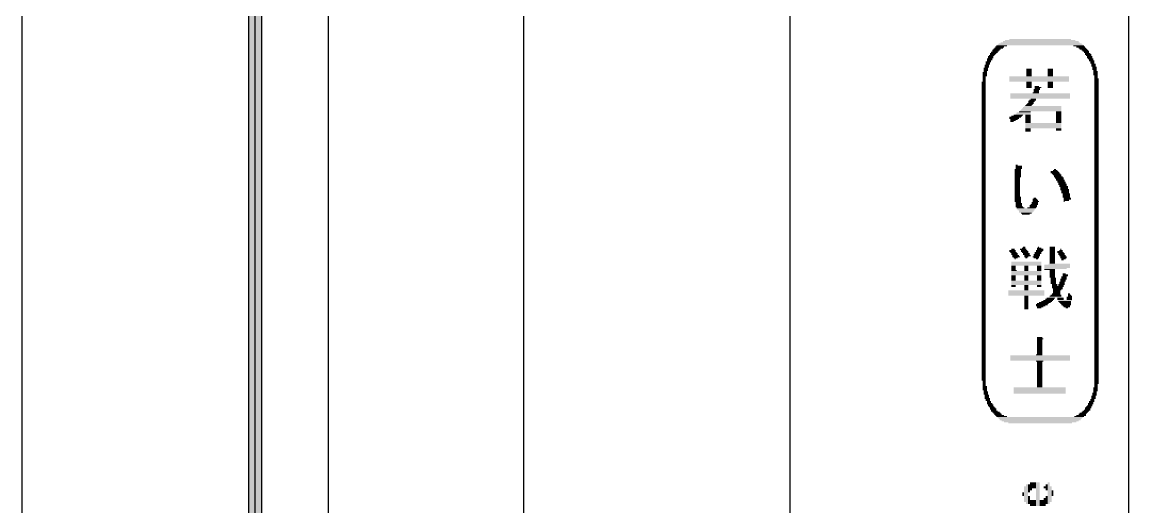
# Model space of a CAD drawing. Extents: x -6.7 to 54.6, y 0 to 76.8.
# Drawn here: x -6.66 to 25, y 18.38 to 32.25 of the extents above; entities that cross this region are included whole.
import ezdxf

# ---------------------------------------------------------------- set-up
doc = ezdxf.new("R2010")
doc.units = 0
doc.layers.add('20', color=30, linetype='CONTINUOUS')
doc.layers.add('21', color=253, linetype='CONTINUOUS')

# ---------------------------------------------------------------- blocks, each defined once
blk = doc.blocks.new('RECT')
blk.add_solid([(-0.5, -0.5), (0.5, -0.5), (-0.5, 0.5), (0.5, 0.5)])

msp = doc.modelspace()

# ---------------------------------------------------------------- linework, layer by layer
at = {"layer": '20'}
for p, q in [((0, 53), (0, 0)), ((25, 0), (25, 53))]:
    msp.add_line(p, q, dxfattribs=at)
at = {"layer": '21'}
for p, q in [((0.197, 0.211), (0.197, 52.789)), ((2.102, 5.3545), (2.102, 47.6455)), ((7.69, 5.3545), (7.69, 47.6455)), ((15.31, 5.3545), (15.31, 47.582)), ((-0.184, 46.947), (-0.184, 6.053)), ((-6.661, 7.069), (-6.661, 45.931))]:
    msp.add_line(p, q, dxfattribs=at)

# ---------------------------------------------------------------- block references
at = {"layer": '21', "rotation": 90}
for p, xscale, yscale in [((0.0065, 26.5), 52.578, 0.381), ((22.0883, 18.7405), 0.5588, 0.0559), ((22.1442, 18.9081), 0.2235, 0.0559), ((22.2001, 18.964), 0.2235, 0.0559), ((22.256, 18.9919), 0.1676, 0.0559), ((22.3118, 18.9919), 0.1676, 0.0559), ((22.3677, 18.7405), 0.6706, 0.0559), ((22.4236, 18.7405), 0.6706, 0.0559), ((22.6471, 18.9361), 0.1676, 0.0559), ((22.703, 18.7684), 0.6147, 0.0559), ((21.9766, 18.7405), 0.1118, 0.0559), ((22.0324, 18.7405), 0.447, 0.0559), ((22.1442, 18.5729), 0.2235, 0.0559), ((22.5912, 18.9361), 0.0559, 0.0559), ((22.6471, 18.5729), 0.2235, 0.0559), ((22.7589, 18.7405), 0.447, 0.0559), ((22.8148, 18.7684), 0.1676, 0.0559), ((22.2001, 18.489), 0.1676, 0.0559), ((22.256, 18.489), 0.1676, 0.0559), ((22.3118, 18.489), 0.1676, 0.0559), ((22.4795, 18.489), 0.1676, 0.0559), ((22.5354, 18.489), 0.1676, 0.0559), ((22.5912, 18.517), 0.2235, 0.0559)]:
    msp.add_blockref('RECT', p, dxfattribs=dict(at, xscale=xscale, yscale=yscale))
at = {"layer": '21', "yscale": 0.0305}
for p, xscale in [((22.4622, 31.6639), 2.2555), ((22.4774, 31.6943), 2.1641), ((22.4622, 31.7248), 2.0117), ((22.4622, 31.7553), 1.7678), ((21.1211, 31.3591), 0.1829), ((21.1516, 31.3895), 0.1829), ((21.1973, 31.4505), 0.2134), ((21.182, 31.42), 0.1829), ((21.2278, 31.481), 0.2134), ((21.2735, 31.5115), 0.2438), ((21.304, 31.5419), 0.2438), ((21.3649, 31.5724), 0.3048), ((22.4622, 31.6029), 2.4384), ((22.4622, 31.6334), 2.3774), ((23.5595, 31.5724), 0.3048), ((23.6204, 31.5419), 0.2438), ((23.6662, 31.5115), 0.2134), ((23.6966, 31.481), 0.2134), ((23.7424, 31.4505), 0.1829), ((23.7728, 31.42), 0.1829), ((23.7881, 31.3895), 0.1524), ((23.8186, 31.3591), 0.1524), ((20.9382, 31.0238), 0.1219), ((20.9839, 31.1152), 0.1524), ((20.9687, 31.0847), 0.1219), ((20.9687, 31.0543), 0.1219), ((21.0144, 31.2067), 0.1524), ((21.0144, 31.1762), 0.1524), ((20.9992, 31.1457), 0.1219), ((21.0449, 31.2676), 0.1524), ((21.0449, 31.2371), 0.1524), ((21.0754, 31.2981), 0.1524), ((21.1058, 31.3286), 0.1524), ((23.8338, 31.3286), 0.1829), ((23.849, 31.2981), 0.1524), ((23.8795, 31.2676), 0.1524), ((23.8795, 31.2371), 0.1524), ((23.91, 31.2067), 0.1524), ((23.9252, 31.1762), 0.1219), ((23.9405, 31.1457), 0.1524), ((23.9557, 31.1152), 0.1219), ((23.9557, 31.0847), 0.1219), ((23.9862, 31.0543), 0.1219), ((23.9862, 31.0238), 0.1219), ((20.8772, 30.8104), 0.1219), ((20.8772, 30.7799), 0.1219), ((20.8772, 30.7495), 0.1219), ((20.8772, 30.719), 0.1219), ((20.9077, 30.9323), 0.1219), ((20.9077, 30.9019), 0.1219), ((20.9077, 30.8714), 0.1219), ((20.8925, 30.8409), 0.0914), ((20.9382, 30.9933), 0.1219), ((20.9382, 30.9628), 0.1219), ((22.1422, 30.9019), 0.1524), ((22.1422, 30.8714), 0.1524), ((22.1422, 30.8409), 0.1524), ((22.1422, 30.8104), 0.1524), ((22.1422, 30.7799), 0.1524), ((22.1422, 30.7495), 0.1524), ((22.1422, 30.719), 0.1524), ((22.7518, 30.9019), 0.1524), ((22.7518, 30.8714), 0.1524), ((22.7518, 30.8409), 0.1524), ((22.7518, 30.8104), 0.1524), ((22.7518, 30.7799), 0.1524), ((22.7518, 30.7495), 0.1524), ((22.7518, 30.719), 0.1524), ((23.9862, 30.9933), 0.1219), ((24.0167, 30.9628), 0.1219), ((24.0167, 30.9323), 0.1219), ((24.0167, 30.9019), 0.1219), ((24.0319, 30.8714), 0.0914), ((24.0472, 30.8409), 0.1219), ((24.0472, 30.8104), 0.1219), ((24.0472, 30.7799), 0.1219), ((24.0472, 30.7495), 0.1219), ((24.0624, 30.719), 0.0914), ((20.8468, 30.5361), 0.1219), ((20.8468, 30.5056), 0.1219), ((20.8468, 30.4751), 0.1219), ((20.8468, 30.4447), 0.1219), ((20.8468, 30.4142), 0.1219), ((20.8468, 30.3837), 0.1219), ((20.862, 30.6885), 0.0914), ((20.862, 30.658), 0.0914), ((20.862, 30.6275), 0.0914), ((20.862, 30.5971), 0.0914), ((20.862, 30.5666), 0.0914), ((22.4317, 30.6885), 1.7069), ((22.4317, 30.658), 1.7069), ((22.4317, 30.6275), 1.7069), ((22.4317, 30.5971), 1.7069), ((22.4317, 30.5666), 1.7069), ((22.1422, 30.5361), 0.1524), ((22.1422, 30.5056), 0.1524), ((22.1422, 30.4751), 0.1524), ((22.1422, 30.4447), 0.1524), ((22.1422, 30.4142), 0.1524), ((22.1422, 30.3837), 0.1524), ((22.4012, 30.3837), 0.1829), ((22.3708, 30.4142), 0.1219), ((22.7518, 30.5361), 0.1524), ((22.7518, 30.5056), 0.1524), ((22.7518, 30.4751), 0.1524), ((22.7518, 30.4447), 0.1524), ((22.7518, 30.4142), 0.1524), ((22.7518, 30.3837), 0.1524), ((24.0624, 30.6885), 0.0914), ((24.0624, 30.658), 0.0914), ((24.0776, 30.6275), 0.1219), ((24.0776, 30.5971), 0.1219), ((24.0776, 30.5666), 0.1219), ((24.0776, 30.5361), 0.1219), ((24.0776, 30.5056), 0.1219), ((24.0776, 30.4751), 0.1219), ((24.0776, 30.4447), 0.1219), ((24.0776, 30.4142), 0.1219), ((24.0776, 30.3837), 0.1219), ((20.8468, 30.3532), 0.1219), ((20.8468, 30.3227), 0.1219), ((20.8468, 30.2923), 0.1219), ((20.8468, 30.2618), 0.1219), ((20.8468, 30.2313), 0.1219), ((20.8468, 30.2008), 0.1219), ((20.8468, 30.1703), 0.1219), ((20.8468, 30.1399), 0.1219), ((20.8468, 30.1094), 0.1219), ((20.8468, 30.0789), 0.1219), ((22.4622, 30.2008), 1.7069), ((22.4622, 30.1703), 1.7069), ((22.4622, 30.1399), 1.7069), ((22.4622, 30.1094), 1.7069), ((22.4622, 30.0789), 1.7069), ((22.3403, 30.2313), 0.1829), ((22.3555, 30.2923), 0.1524), ((22.3555, 30.2618), 0.1524), ((22.3708, 30.3227), 0.1829), ((22.386, 30.3532), 0.1524), ((24.0776, 30.3532), 0.1219), ((24.0776, 30.3227), 0.1219), ((24.0776, 30.2923), 0.1219), ((24.0776, 30.2618), 0.1219), ((24.0776, 30.2313), 0.1219), ((24.0776, 30.2008), 0.1219), ((24.0776, 30.1703), 0.1219), ((24.0776, 30.1399), 0.1219), ((24.0776, 30.1094), 0.1219), ((24.0776, 30.0789), 0.1219), ((20.8468, 30.0484), 0.1219), ((20.8468, 30.0179), 0.1219), ((20.8468, 29.9875), 0.1219), ((20.8468, 29.957), 0.1219), ((20.8468, 29.9265), 0.1219), ((20.8468, 29.896), 0.1219), ((20.8468, 29.8655), 0.1219), ((20.8468, 29.8351), 0.1219), ((20.8468, 29.8046), 0.1219), ((20.8468, 29.7741), 0.1219), ((22.5079, 29.7741), 1.1278), ((22.5232, 29.8046), 1.0973), ((22.5384, 29.8351), 1.0668), ((22.1269, 29.8655), 0.1829), ((22.1574, 29.896), 0.1829), ((22.1879, 29.9265), 0.1829), ((22.2031, 29.957), 0.1524), ((22.2184, 29.9875), 0.1829), ((22.2488, 30.0179), 0.1829), ((22.2641, 30.0484), 0.1524), ((24.0776, 30.0484), 0.1219), ((24.0776, 30.0179), 0.1219), ((24.0776, 29.9875), 0.1219), ((24.0776, 29.957), 0.1219), ((24.0776, 29.9265), 0.1219), ((24.0776, 29.896), 0.1219), ((24.0776, 29.8655), 0.1219), ((24.0776, 29.8351), 0.1219), ((24.0776, 29.8046), 0.1219), ((24.0776, 29.7741), 0.1219), ((20.8468, 29.7436), 0.1219), ((20.8468, 29.7131), 0.1219), ((20.8468, 29.6827), 0.1219), ((20.8468, 29.6522), 0.1219), ((20.8468, 29.6217), 0.1219), ((20.8468, 29.5912), 0.1219), ((20.8468, 29.5607), 0.1219), ((20.8468, 29.5303), 0.1219), ((20.8468, 29.4998), 0.1219), ((20.8468, 29.4693), 0.1219), ((20.8468, 29.4388), 0.1219), ((21.7459, 29.5303), 0.3353), ((21.7154, 29.4998), 0.2743), ((21.7154, 29.4693), 0.2134), ((21.685, 29.4388), 0.1524), ((21.7916, 29.5607), 0.3048), ((21.8374, 29.5912), 0.2743), ((21.9745, 29.6217), 0.4267), ((21.9898, 29.6522), 0.3962), ((22.0202, 29.6827), 0.3353), ((22.4774, 29.7131), 1.1887), ((22.4927, 29.7436), 1.1582), ((22.1117, 29.5912), 0.1524), ((22.1117, 29.5607), 0.1524), ((22.1117, 29.5303), 0.1524), ((22.1117, 29.4998), 0.1524), ((22.1117, 29.4693), 0.1524), ((22.1117, 29.4388), 0.1524), ((22.9956, 29.6827), 0.1524), ((22.9956, 29.6522), 0.1524), ((22.9956, 29.6217), 0.1524), ((22.9956, 29.5912), 0.1524), ((22.9956, 29.5607), 0.1524), ((22.9956, 29.5303), 0.1524), ((22.9956, 29.4998), 0.1524), ((22.9956, 29.4693), 0.1524), ((22.9956, 29.4388), 0.1524), ((24.0776, 29.7436), 0.1219), ((24.0776, 29.7131), 0.1219), ((24.0776, 29.6827), 0.1219), ((24.0776, 29.6522), 0.1219), ((24.0776, 29.6217), 0.1219), ((24.0776, 29.5912), 0.1219), ((24.0776, 29.5607), 0.1219), ((24.0776, 29.5303), 0.1219), ((24.0776, 29.4998), 0.1219), ((24.0776, 29.4693), 0.1219), ((24.0776, 29.4388), 0.1219), ((20.8468, 29.4083), 0.1219), ((20.8468, 29.3779), 0.1219), ((20.8468, 29.3474), 0.1219), ((20.8468, 29.3169), 0.1219), ((20.8468, 29.2864), 0.1219), ((20.8468, 29.2559), 0.1219), ((20.8468, 29.2255), 0.1219), ((20.8468, 29.195), 0.1219), ((20.8468, 29.1645), 0.1219), ((20.8468, 29.134), 0.1219), ((21.6545, 29.4083), 0.0914), ((22.1117, 29.4083), 0.1524), ((22.1117, 29.3779), 0.1524), ((22.5536, 29.3474), 1.0363), ((22.5536, 29.3169), 1.0363), ((22.5536, 29.2864), 1.0363), ((22.5536, 29.2559), 1.0363), ((22.5536, 29.2255), 1.0363), ((22.1117, 29.195), 0.1524), ((22.1117, 29.1645), 0.1524), ((22.1117, 29.134), 0.1524), ((22.9956, 29.4083), 0.1524), ((22.9956, 29.3779), 0.1524), ((22.9956, 29.195), 0.1524), ((22.9956, 29.1645), 0.1524), ((24.0776, 29.4083), 0.1219), ((24.0776, 29.3779), 0.1219), ((24.0776, 29.3474), 0.1219), ((24.0776, 29.3169), 0.1219), ((24.0776, 29.2864), 0.1219), ((24.0776, 29.2559), 0.1219), ((24.0776, 29.2255), 0.1219), ((24.0776, 29.195), 0.1219), ((24.0776, 29.1645), 0.1219), ((24.0776, 29.134), 0.1219), ((20.8468, 29.1035), 0.1219), ((20.8468, 29.0731), 0.1219), ((20.8468, 29.0426), 0.1219), ((20.8468, 29.0121), 0.1219), ((20.8468, 28.9816), 0.1219), ((20.8468, 28.9511), 0.1219), ((20.8468, 28.9207), 0.1219), ((20.8468, 28.8902), 0.1219), ((20.8468, 28.8597), 0.1219), ((20.8468, 28.8292), 0.1219), ((20.8468, 28.7987), 0.1219), ((24.0776, 29.1035), 0.1219), ((24.0776, 29.0731), 0.1219), ((24.0776, 29.0426), 0.1219), ((24.0776, 29.0121), 0.1219), ((24.0776, 28.9816), 0.1219), ((24.0776, 28.9511), 0.1219), ((24.0776, 28.9207), 0.1219), ((24.0776, 28.8902), 0.1219), ((24.0776, 28.8597), 0.1219), ((24.0776, 28.8292), 0.1219), ((24.0776, 28.7987), 0.1219), ((20.8468, 28.7683), 0.1219), ((20.8468, 28.7378), 0.1219), ((20.8468, 28.7073), 0.1219), ((20.8468, 28.6768), 0.1219), ((20.8468, 28.6463), 0.1219), ((20.8468, 28.6159), 0.1219), ((20.8468, 28.5854), 0.1219), ((20.8468, 28.5549), 0.1219), ((20.8468, 28.5244), 0.1219), ((20.8468, 28.4939), 0.1219), ((24.0776, 28.7683), 0.1219), ((24.0776, 28.7378), 0.1219), ((24.0776, 28.7073), 0.1219), ((24.0776, 28.6768), 0.1219), ((24.0776, 28.6463), 0.1219), ((24.0776, 28.6159), 0.1219), ((24.0776, 28.5854), 0.1219), ((24.0776, 28.5549), 0.1219), ((24.0776, 28.5244), 0.1219), ((24.0776, 28.4939), 0.1219), ((20.8468, 28.4635), 0.1219), ((20.8468, 28.433), 0.1219), ((20.8468, 28.4025), 0.1219), ((20.8468, 28.372), 0.1219), ((20.8468, 28.3415), 0.1219), ((20.8468, 28.3111), 0.1219), ((20.8468, 28.2806), 0.1219), ((20.8468, 28.2501), 0.1219), ((20.8468, 28.2196), 0.1219), ((20.8468, 28.1891), 0.1219), ((24.0776, 28.4635), 0.1219), ((24.0776, 28.433), 0.1219), ((24.0776, 28.4025), 0.1219), ((24.0776, 28.372), 0.1219), ((24.0776, 28.3415), 0.1219), ((24.0776, 28.3111), 0.1219), ((24.0776, 28.2806), 0.1219), ((24.0776, 28.2501), 0.1219), ((24.0776, 28.2196), 0.1219), ((24.0776, 28.1891), 0.1219), ((20.8468, 28.1587), 0.1219), ((20.8468, 28.1282), 0.1219), ((20.8468, 28.0977), 0.1219), ((20.8468, 28.0672), 0.1219), ((20.8468, 28.0367), 0.1219), ((20.8468, 28.0063), 0.1219), ((20.8468, 27.9758), 0.1219), ((20.8468, 27.9453), 0.1219), ((20.8468, 27.9148), 0.1219), ((20.8468, 27.8843), 0.1219), ((20.8468, 27.8539), 0.1219), ((21.8221, 28.0367), 0.1829), ((21.8221, 28.0063), 0.1829), ((21.8221, 27.9758), 0.1829), ((21.8221, 27.9453), 0.1829), ((21.8221, 27.9148), 0.1829), ((21.8221, 27.8843), 0.1829), ((21.8221, 27.8539), 0.1829), ((21.7916, 28.1587), 0.061), ((21.8526, 28.1282), 0.1829), ((21.8526, 28.0977), 0.1829), ((21.8526, 28.0672), 0.1829), ((22.8737, 27.9758), 0.2134), ((22.8889, 27.9453), 0.2438), ((22.9194, 27.9148), 0.2438), ((22.8889, 28.0063), 0.1219), ((22.9499, 27.8843), 0.2438), ((22.8889, 28.0367), 0.061), ((22.9651, 27.8539), 0.2134), ((24.0776, 28.1587), 0.1219), ((24.0776, 28.1282), 0.1219), ((24.0776, 28.0977), 0.1219), ((24.0776, 28.0672), 0.1219), ((24.0776, 28.0367), 0.1219), ((24.0776, 28.0063), 0.1219), ((24.0776, 27.9758), 0.1219), ((24.0776, 27.9453), 0.1219), ((24.0776, 27.9148), 0.1219), ((24.0776, 27.8843), 0.1219), ((24.0776, 27.8539), 0.1219), ((20.8468, 27.8234), 0.1219), ((20.8468, 27.7929), 0.1219), ((20.8468, 27.7624), 0.1219), ((20.8468, 27.7319), 0.1219), ((20.8468, 27.7015), 0.1219), ((20.8468, 27.671), 0.1219), ((20.8468, 27.6405), 0.1219), ((20.8468, 27.61), 0.1219), ((20.8468, 27.5795), 0.1219), ((20.8468, 27.5491), 0.1219), ((21.8221, 27.8234), 0.1829), ((21.8069, 27.7929), 0.1524), ((21.8069, 27.7624), 0.1524), ((21.8069, 27.7319), 0.1524), ((21.8069, 27.7015), 0.1524), ((21.8069, 27.671), 0.1524), ((21.8069, 27.6405), 0.1524), ((21.8069, 27.61), 0.1524), ((21.8069, 27.5795), 0.1524), ((21.8069, 27.5491), 0.1524), ((22.9804, 27.8234), 0.2438), ((23.0108, 27.7929), 0.2438), ((23.0261, 27.7624), 0.2134), ((23.0413, 27.7319), 0.2438), ((23.0566, 27.7015), 0.2134), ((23.0718, 27.671), 0.2438), ((23.087, 27.6405), 0.2134), ((23.1023, 27.61), 0.2438), ((23.1175, 27.5795), 0.2134), ((23.1328, 27.5491), 0.2438), ((24.0776, 27.8234), 0.1219), ((24.0776, 27.7929), 0.1219), ((24.0776, 27.7624), 0.1219), ((24.0776, 27.7319), 0.1219), ((24.0776, 27.7015), 0.1219), ((24.0776, 27.671), 0.1219), ((24.0776, 27.6405), 0.1219), ((24.0776, 27.61), 0.1219), ((24.0776, 27.5795), 0.1219), ((24.0776, 27.5491), 0.1219), ((20.8468, 27.5186), 0.1219), ((20.8468, 27.4881), 0.1219), ((20.8468, 27.4576), 0.1219), ((20.8468, 27.4271), 0.1219), ((20.8468, 27.3967), 0.1219), ((20.8468, 27.3662), 0.1219), ((20.8468, 27.3357), 0.1219), ((20.8468, 27.3052), 0.1219), ((20.8468, 27.2747), 0.1219), ((20.8468, 27.2443), 0.1219), ((20.8468, 27.2138), 0.1219), ((21.8069, 27.5186), 0.1524), ((21.8069, 27.4881), 0.1524), ((21.8069, 27.4576), 0.1524), ((21.8069, 27.4271), 0.1524), ((21.8069, 27.3967), 0.1524), ((21.8069, 27.3662), 0.1524), ((21.8069, 27.3357), 0.1524), ((21.8069, 27.3052), 0.1524), ((21.8069, 27.2747), 0.1524), ((21.8221, 27.2443), 0.1829), ((21.8221, 27.2138), 0.1829), ((22.3098, 27.2138), 0.061), ((23.148, 27.5186), 0.2134), ((23.148, 27.4881), 0.2134), ((23.1632, 27.4576), 0.2438), ((23.1785, 27.4271), 0.2134), ((23.1785, 27.3967), 0.2134), ((23.1785, 27.3662), 0.2134), ((23.209, 27.3357), 0.2134), ((23.209, 27.3052), 0.2134), ((23.209, 27.2747), 0.2134), ((23.209, 27.2443), 0.2134), ((23.2394, 27.2138), 0.2134), ((24.0776, 27.5186), 0.1219), ((24.0776, 27.4881), 0.1219), ((24.0776, 27.4576), 0.1219), ((24.0776, 27.4271), 0.1219), ((24.0776, 27.3967), 0.1219), ((24.0776, 27.3662), 0.1219), ((24.0776, 27.3357), 0.1219), ((24.0776, 27.3052), 0.1219), ((24.0776, 27.2747), 0.1219), ((24.0776, 27.2443), 0.1219), ((24.0776, 27.2138), 0.1219), ((20.8468, 27.1833), 0.1219), ((20.8468, 27.1528), 0.1219), ((20.8468, 27.1223), 0.1219), ((20.8468, 27.0919), 0.1219), ((20.8468, 27.0614), 0.1219), ((20.8468, 27.0309), 0.1219), ((20.8468, 27.0004), 0.1219), ((20.8468, 26.9699), 0.1219), ((20.8468, 26.9395), 0.1219), ((20.8468, 26.909), 0.1219), ((21.8221, 27.1833), 0.1829), ((21.8221, 27.1528), 0.1829), ((21.8221, 27.1223), 0.1829), ((21.8678, 26.9699), 0.2134), ((21.8374, 27.0919), 0.1524), ((21.8526, 27.0614), 0.1829), ((21.8526, 27.0309), 0.1829), ((21.8526, 27.0004), 0.1829), ((21.8983, 26.9395), 0.2134), ((22.0507, 26.909), 0.5182), ((22.2184, 26.9395), 0.2438), ((22.2641, 27.0004), 0.2134), ((22.2641, 26.9699), 0.2134), ((22.2946, 27.0309), 0.2134), ((22.3098, 27.0919), 0.1829), ((22.3098, 27.0614), 0.1829), ((22.325, 27.1528), 0.1524), ((22.3098, 27.1833), 0.1219), ((22.3403, 27.1223), 0.1829), ((23.2394, 27.1833), 0.2134), ((23.148, 27.1223), 0.0305), ((23.209, 27.1528), 0.1524), ((24.0776, 27.1833), 0.1219), ((24.0776, 27.1528), 0.1219), ((24.0776, 27.1223), 0.1219), ((24.0776, 27.0919), 0.1219), ((24.0776, 27.0614), 0.1219), ((24.0776, 27.0309), 0.1219), ((24.0776, 27.0004), 0.1219), ((24.0776, 26.9699), 0.1219), ((24.0776, 26.9395), 0.1219), ((24.0776, 26.909), 0.1219), ((20.8468, 26.8785), 0.1219), ((20.8468, 26.848), 0.1219), ((20.8468, 26.8175), 0.1219), ((20.8468, 26.7871), 0.1219), ((20.8468, 26.7566), 0.1219), ((20.8468, 26.7261), 0.1219), ((20.8468, 26.6956), 0.1219), ((20.8468, 26.6651), 0.1219), ((20.8468, 26.6347), 0.1219), ((20.8468, 26.6042), 0.1219), ((22.066, 26.8785), 0.4877), ((22.0507, 26.8175), 0.3962), ((22.066, 26.848), 0.4267), ((22.066, 26.7871), 0.3048), ((22.0507, 26.7566), 0.2134), ((24.0776, 26.8785), 0.1219), ((24.0776, 26.848), 0.1219), ((24.0776, 26.8175), 0.1219), ((24.0776, 26.7871), 0.1219), ((24.0776, 26.7566), 0.1219), ((24.0776, 26.7261), 0.1219), ((24.0776, 26.6956), 0.1219), ((24.0776, 26.6651), 0.1219), ((24.0776, 26.6347), 0.1219), ((24.0776, 26.6042), 0.1219), ((20.8468, 26.5737), 0.1219), ((20.8468, 26.5432), 0.1219), ((20.8468, 26.5127), 0.1219), ((20.8468, 26.4823), 0.1219), ((20.8468, 26.4518), 0.1219), ((20.8468, 26.4213), 0.1219), ((20.8468, 26.3908), 0.1219), ((20.8468, 26.3603), 0.1219), ((20.8468, 26.3299), 0.1219), ((20.8468, 26.2994), 0.1219), ((20.8468, 26.2689), 0.1219), ((24.0776, 26.5737), 0.1219), ((24.0776, 26.5432), 0.1219), ((24.0776, 26.5127), 0.1219), ((24.0776, 26.4823), 0.1219), ((24.0776, 26.4518), 0.1219), ((24.0776, 26.4213), 0.1219), ((24.0776, 26.3908), 0.1219), ((24.0776, 26.3603), 0.1219), ((24.0776, 26.3299), 0.1219), ((24.0776, 26.2994), 0.1219), ((24.0776, 26.2689), 0.1219), ((20.8468, 26.2384), 0.1219), ((20.8468, 26.2079), 0.1219), ((20.8468, 26.1775), 0.1219), ((20.8468, 26.147), 0.1219), ((20.8468, 26.1165), 0.1219), ((20.8468, 26.086), 0.1219), ((20.8468, 26.0555), 0.1219), ((20.8468, 26.0251), 0.1219), ((20.8468, 25.9946), 0.1219), ((20.8468, 25.9641), 0.1219), ((24.0776, 26.2384), 0.1219), ((24.0776, 26.2079), 0.1219), ((24.0776, 26.1775), 0.1219), ((24.0776, 26.147), 0.1219), ((24.0776, 26.1165), 0.1219), ((24.0776, 26.086), 0.1219), ((24.0776, 26.0555), 0.1219), ((24.0776, 26.0251), 0.1219), ((24.0776, 25.9946), 0.1219), ((24.0776, 25.9641), 0.1219), ((20.8468, 25.9336), 0.1219), ((20.8468, 25.9031), 0.1219), ((20.8468, 25.8727), 0.1219), ((20.8468, 25.8422), 0.1219), ((20.8468, 25.8117), 0.1219), ((20.8468, 25.7812), 0.1219), ((20.8468, 25.7507), 0.1219), ((20.8468, 25.7203), 0.1219), ((20.8468, 25.6898), 0.1219), ((20.8468, 25.6593), 0.1219), ((21.6697, 25.7203), 0.1829), ((21.6697, 25.6898), 0.1829), ((21.7002, 25.6593), 0.1829), ((21.685, 25.7507), 0.0914), ((21.9745, 25.7507), 0.1829), ((22.0202, 25.6898), 0.2134), ((22.005, 25.7203), 0.1829), ((21.9898, 25.7812), 0.0914), ((22.0355, 25.6593), 0.1829), ((22.005, 25.8117), 0.061), ((22.4012, 25.6593), 0.1829), ((22.447, 25.7203), 0.2134), ((22.4317, 25.6898), 0.1829), ((22.4317, 25.7812), 0.1219), ((22.4622, 25.7507), 0.1829), ((22.4165, 25.8117), 0.0305), ((22.8127, 25.8117), 0.1524), ((22.8127, 25.7812), 0.1524), ((22.8127, 25.7507), 0.1524), ((22.8127, 25.7203), 0.1524), ((22.8127, 25.6898), 0.1524), ((22.8127, 25.6593), 0.1524), ((23.0261, 25.6898), 0.1524), ((23.0413, 25.6593), 0.1829), ((23.0566, 25.7203), 0.0914), ((23.0566, 25.7507), 0.0305), ((24.0776, 25.9336), 0.1219), ((24.0776, 25.9031), 0.1219), ((24.0776, 25.8727), 0.1219), ((24.0776, 25.8422), 0.1219), ((24.0776, 25.8117), 0.1219), ((24.0776, 25.7812), 0.1219), ((24.0776, 25.7507), 0.1219), ((24.0776, 25.7203), 0.1219), ((24.0776, 25.6898), 0.1219), ((24.0776, 25.6593), 0.1219), ((20.8468, 25.6288), 0.1219), ((20.8468, 25.5983), 0.1219), ((20.8468, 25.5679), 0.1219), ((20.8468, 25.5374), 0.1219), ((20.8468, 25.5069), 0.1219), ((20.8468, 25.4764), 0.1219), ((20.8468, 25.4459), 0.1219), ((20.8468, 25.4155), 0.1219), ((20.8468, 25.385), 0.1219), ((20.8468, 25.3545), 0.1219), ((20.8468, 25.324), 0.1219), ((21.7307, 25.6288), 0.1829), ((21.7307, 25.5983), 0.1829), ((22.066, 25.385), 0.8534), ((22.066, 25.3545), 0.8534), ((22.066, 25.324), 0.8534), ((21.7764, 25.5374), 0.2134), ((21.7612, 25.5679), 0.1829), ((21.7612, 25.5069), 0.1219), ((21.7459, 25.4764), 0.0305), ((22.066, 25.6288), 0.1829), ((22.066, 25.5983), 0.1829), ((22.0964, 25.5679), 0.1829), ((22.066, 25.5374), 0.1219), ((22.066, 25.5069), 0.061), ((22.3403, 25.5374), 0.1829), ((22.3555, 25.5069), 0.1524), ((22.3708, 25.5983), 0.1829), ((22.3708, 25.5679), 0.1829), ((22.4012, 25.6288), 0.1829), ((22.3708, 25.4764), 0.061), ((23.0108, 25.324), 0.6096), ((22.8127, 25.6288), 0.1524), ((22.8127, 25.5983), 0.1524), ((22.8127, 25.5679), 0.1524), ((22.8127, 25.5374), 0.1524), ((22.8127, 25.5069), 0.1524), ((22.8127, 25.4764), 0.1524), ((22.8127, 25.4459), 0.1524), ((22.8127, 25.4155), 0.1524), ((22.8127, 25.385), 0.1524), ((22.8127, 25.3545), 0.1524), ((23.0718, 25.6288), 0.1829), ((23.0718, 25.5983), 0.1829), ((23.1023, 25.5679), 0.1829), ((23.1328, 25.5374), 0.1829), ((23.1328, 25.5069), 0.1829), ((23.1023, 25.4459), 0.061), ((23.1328, 25.4764), 0.1219), ((24.0776, 25.6288), 0.1219), ((24.0776, 25.5983), 0.1219), ((24.0776, 25.5679), 0.1219), ((24.0776, 25.5374), 0.1219), ((24.0776, 25.5069), 0.1219), ((24.0776, 25.4764), 0.1219), ((24.0776, 25.4459), 0.1219), ((24.0776, 25.4155), 0.1219), ((24.0776, 25.385), 0.1219), ((24.0776, 25.3545), 0.1219), ((24.0776, 25.324), 0.1219), ((20.8468, 25.2935), 0.1219), ((20.8468, 25.2631), 0.1219), ((20.8468, 25.2326), 0.1219), ((20.8468, 25.2021), 0.1219), ((20.8468, 25.1716), 0.1219), ((20.8468, 25.1411), 0.1219), ((20.8468, 25.1107), 0.1219), ((20.8468, 25.0802), 0.1219), ((20.8468, 25.0497), 0.1219), ((20.8468, 25.0192), 0.1219), ((21.7154, 25.1411), 0.1524), ((22.066, 25.2935), 0.8534), ((21.7002, 25.2631), 0.1219), ((21.7002, 25.2326), 0.1219), ((21.7002, 25.2021), 0.1219), ((21.7002, 25.1716), 0.1219), ((22.066, 25.1107), 0.8534), ((22.066, 25.0802), 0.8534), ((22.066, 25.0497), 0.8534), ((22.066, 25.0192), 0.8534), ((22.066, 25.2631), 0.1219), ((22.066, 25.2326), 0.1219), ((22.066, 25.2021), 0.1219), ((22.066, 25.1716), 0.1219), ((22.066, 25.1411), 0.1219), ((22.4317, 25.2631), 0.1219), ((22.4317, 25.2326), 0.1219), ((22.4317, 25.2021), 0.1219), ((22.4317, 25.1716), 0.1219), ((22.4317, 25.1411), 0.1219), ((22.7365, 25.1716), 0.3048), ((22.9499, 25.2935), 0.7315), ((22.9499, 25.2631), 0.7315), ((22.9499, 25.2326), 0.7315), ((22.9042, 25.2021), 0.6401), ((22.8127, 25.1411), 0.1524), ((22.8127, 25.1107), 0.1524), ((22.8127, 25.0802), 0.1524), ((22.8127, 25.0497), 0.1524), ((22.8127, 25.0192), 0.1524), ((23.148, 25.0497), 0.0914), ((23.1785, 25.0192), 0.1524), ((24.0776, 25.2935), 0.1219), ((24.0776, 25.2631), 0.1219), ((24.0776, 25.2326), 0.1219), ((24.0776, 25.2021), 0.1219), ((24.0776, 25.1716), 0.1219), ((24.0776, 25.1411), 0.1219), ((24.0776, 25.1107), 0.1219), ((24.0776, 25.0802), 0.1219), ((24.0776, 25.0497), 0.1219), ((24.0776, 25.0192), 0.1219), ((20.8468, 24.9887), 0.1219), ((20.8468, 24.9583), 0.1219), ((20.8468, 24.9278), 0.1219), ((20.8468, 24.8973), 0.1219), ((20.8468, 24.8668), 0.1219), ((20.8468, 24.8363), 0.1219), ((20.8468, 24.8059), 0.1219), ((20.8468, 24.7754), 0.1219), ((20.8468, 24.7449), 0.1219), ((20.8468, 24.7144), 0.1219), ((20.8468, 24.6839), 0.1219), ((21.7002, 24.9887), 0.1219), ((21.7002, 24.9583), 0.1219), ((21.7002, 24.9278), 0.1219), ((21.7002, 24.8973), 0.1219), ((21.7002, 24.8668), 0.1219), ((22.066, 24.8363), 0.8534), ((22.066, 24.8059), 0.8534), ((22.066, 24.7754), 0.8534), ((22.066, 24.7449), 0.8534), ((21.7002, 24.7144), 0.1219), ((21.7002, 24.6839), 0.1219), ((22.066, 24.9887), 0.1219), ((22.066, 24.9583), 0.1219), ((22.066, 24.9278), 0.1219), ((22.066, 24.8973), 0.1219), ((22.066, 24.8668), 0.1219), ((22.066, 24.7144), 0.1219), ((22.066, 24.6839), 0.1219), ((22.4317, 24.9887), 0.1219), ((22.4317, 24.9583), 0.1219), ((22.4317, 24.9278), 0.1219), ((22.4317, 24.8973), 0.1219), ((22.4317, 24.8668), 0.1219), ((22.4317, 24.7144), 0.1219), ((22.4317, 24.6839), 0.1219), ((22.8127, 24.9887), 0.1524), ((22.8127, 24.9583), 0.1524), ((22.8432, 24.9278), 0.1524), ((22.8432, 24.8973), 0.1524), ((22.8432, 24.8668), 0.1524), ((22.8432, 24.8363), 0.1524), ((22.8432, 24.8059), 0.1524), ((22.8432, 24.7754), 0.1524), ((22.8737, 24.7449), 0.1524), ((22.8737, 24.7144), 0.1524), ((22.9651, 24.6839), 0.3353), ((23.0718, 24.7449), 0.1829), ((23.0566, 24.7144), 0.1524), ((23.087, 24.8059), 0.1524), ((23.087, 24.7754), 0.1524), ((23.1175, 24.8668), 0.1524), ((23.1175, 24.8363), 0.1524), ((23.1328, 24.8973), 0.1829), ((23.148, 24.9583), 0.1524), ((23.148, 24.9278), 0.1524), ((23.1785, 24.9887), 0.1524), ((24.0776, 24.9887), 0.1219), ((24.0776, 24.9583), 0.1219), ((24.0776, 24.9278), 0.1219), ((24.0776, 24.8973), 0.1219), ((24.0776, 24.8668), 0.1219), ((24.0776, 24.8363), 0.1219), ((24.0776, 24.8059), 0.1219), ((24.0776, 24.7754), 0.1219), ((24.0776, 24.7449), 0.1219), ((24.0776, 24.7144), 0.1219), ((24.0776, 24.6839), 0.1219), ((20.8468, 24.6535), 0.1219), ((20.8468, 24.623), 0.1219), ((20.8468, 24.5925), 0.1219), ((20.8468, 24.562), 0.1219), ((20.8468, 24.5315), 0.1219), ((20.8468, 24.5011), 0.1219), ((20.8468, 24.4706), 0.1219), ((20.8468, 24.4401), 0.1219), ((20.8468, 24.4096), 0.1219), ((20.8468, 24.3791), 0.1219), ((22.066, 24.562), 1.0363), ((22.066, 24.5315), 1.0363), ((22.066, 24.5011), 1.0363), ((22.066, 24.4706), 1.0363), ((22.066, 24.4401), 1.0363), ((22.066, 24.6535), 0.1219), ((22.066, 24.623), 0.1219), ((22.066, 24.5925), 0.1219), ((22.066, 24.4096), 0.1219), ((22.066, 24.3791), 0.1219), ((22.9042, 24.3791), 0.3962), ((22.9042, 24.4096), 0.3353), ((22.9194, 24.4401), 0.3048), ((22.9499, 24.6535), 0.3048), ((22.9194, 24.4706), 0.2438), ((22.9346, 24.562), 0.2134), ((22.9346, 24.5315), 0.2134), ((22.9346, 24.5011), 0.2134), ((22.9651, 24.623), 0.2743), ((22.9499, 24.5925), 0.2438), ((23.3004, 24.3791), 0.1524), ((23.2852, 24.4706), 0.061), ((23.3004, 24.4401), 0.0914), ((23.3156, 24.4096), 0.1219), ((24.0776, 24.6535), 0.1219), ((24.0776, 24.623), 0.1219), ((24.0776, 24.5925), 0.1219), ((24.0776, 24.562), 0.1219), ((24.0776, 24.5315), 0.1219), ((24.0776, 24.5011), 0.1219), ((24.0776, 24.4706), 0.1219), ((24.0776, 24.4401), 0.1219), ((24.0776, 24.4096), 0.1219), ((24.0776, 24.3791), 0.1219), ((20.8468, 24.3487), 0.1219), ((20.8468, 24.3182), 0.1219), ((20.8468, 24.2877), 0.1219), ((20.8468, 24.2572), 0.1219), ((20.8468, 24.2267), 0.1219), ((20.8468, 24.1963), 0.1219), ((20.8468, 24.1658), 0.1219), ((20.8468, 24.1353), 0.1219), ((20.8468, 24.1048), 0.1219), ((20.8468, 24.0743), 0.1219), ((22.066, 24.3487), 0.1219), ((22.066, 24.3182), 0.1219), ((22.066, 24.2877), 0.1219), ((22.066, 24.2572), 0.1219), ((22.066, 24.2267), 0.1219), ((22.066, 24.1963), 0.1219), ((22.066, 24.1658), 0.1219), ((22.066, 24.1353), 0.1219), ((22.066, 24.1048), 0.1219), ((22.066, 24.0743), 0.1219), ((22.5079, 24.1658), 0.3353), ((22.4774, 24.1353), 0.2743), ((22.5384, 24.1963), 0.3353), ((22.4622, 24.1048), 0.1829), ((22.4317, 24.0743), 0.1219), ((22.5994, 24.2267), 0.3353), ((22.6451, 24.2572), 0.3048), ((22.6908, 24.2877), 0.2743), ((22.7365, 24.3182), 0.2438), ((22.767, 24.3487), 0.2438), ((23.0413, 24.3487), 0.1829), ((23.0413, 24.3182), 0.1829), ((23.1632, 24.2572), 0.3658), ((23.1785, 24.2877), 0.3962), ((23.1785, 24.2267), 0.3353), ((23.1937, 24.1963), 0.3048), ((23.209, 24.1658), 0.2743), ((23.209, 24.1353), 0.2134), ((23.2242, 24.1048), 0.1829), ((23.2242, 24.0743), 0.061), ((23.3004, 24.3487), 0.1524), ((23.3004, 24.3182), 0.1524), ((24.0776, 24.3487), 0.1219), ((24.0776, 24.3182), 0.1219), ((24.0776, 24.2877), 0.1219), ((24.0776, 24.2572), 0.1219), ((24.0776, 24.2267), 0.1219), ((24.0776, 24.1963), 0.1219), ((24.0776, 24.1658), 0.1219), ((24.0776, 24.1353), 0.1219), ((24.0776, 24.1048), 0.1219), ((24.0776, 24.0743), 0.1219), ((20.8468, 24.0439), 0.1219), ((20.8468, 24.0134), 0.1219), ((20.8468, 23.9829), 0.1219), ((20.8468, 23.9524), 0.1219), ((20.8468, 23.9219), 0.1219), ((20.8468, 23.8915), 0.1219), ((20.8468, 23.861), 0.1219), ((20.8468, 23.8305), 0.1219), ((20.8468, 23.8), 0.1219), ((20.8468, 23.7695), 0.1219), ((20.8468, 23.7391), 0.1219), ((22.066, 24.0439), 0.1219), ((24.0776, 24.0439), 0.1219), ((24.0776, 24.0134), 0.1219), ((24.0776, 23.9829), 0.1219), ((24.0776, 23.9524), 0.1219), ((24.0776, 23.9219), 0.1219), ((24.0776, 23.8915), 0.1219), ((24.0776, 23.861), 0.1219), ((24.0776, 23.8305), 0.1219), ((24.0776, 23.8), 0.1219), ((24.0776, 23.7695), 0.1219), ((24.0776, 23.7391), 0.1219), ((20.8468, 23.7086), 0.1219), ((20.8468, 23.6781), 0.1219), ((20.8468, 23.6476), 0.1219), ((20.8468, 23.6171), 0.1219), ((20.8468, 23.5867), 0.1219), ((20.8468, 23.5562), 0.1219), ((20.8468, 23.5257), 0.1219), ((20.8468, 23.4952), 0.1219), ((20.8468, 23.4647), 0.1219), ((20.8468, 23.4343), 0.1219), ((24.0776, 23.7086), 0.1219), ((24.0776, 23.6781), 0.1219), ((24.0776, 23.6476), 0.1219), ((24.0776, 23.6171), 0.1219), ((24.0776, 23.5867), 0.1219), ((24.0776, 23.5562), 0.1219), ((24.0776, 23.5257), 0.1219), ((24.0776, 23.4952), 0.1219), ((24.0776, 23.4647), 0.1219), ((24.0776, 23.4343), 0.1219), ((20.8468, 23.4038), 0.1219), ((20.8468, 23.3733), 0.1219), ((20.8468, 23.3428), 0.1219), ((20.8468, 23.3123), 0.1219), ((20.8468, 23.2819), 0.1219), ((20.8468, 23.2514), 0.1219), ((20.8468, 23.2209), 0.1219), ((20.8468, 23.1904), 0.1219), ((20.8468, 23.1599), 0.1219), ((20.8468, 23.1295), 0.1219), ((20.8468, 23.099), 0.1219), ((22.447, 23.2209), 0.1524), ((22.4622, 23.1904), 0.1829), ((22.447, 23.1599), 0.1524), ((22.447, 23.1295), 0.1524), ((22.447, 23.099), 0.1524), ((24.0776, 23.4038), 0.1219), ((24.0776, 23.3733), 0.1219), ((24.0776, 23.3428), 0.1219), ((24.0776, 23.3123), 0.1219), ((24.0776, 23.2819), 0.1219), ((24.0776, 23.2514), 0.1219), ((24.0776, 23.2209), 0.1219), ((24.0776, 23.1904), 0.1219), ((24.0776, 23.1599), 0.1219), ((24.0776, 23.1295), 0.1219), ((24.0776, 23.099), 0.1219), ((20.8468, 23.0685), 0.1219), ((20.8468, 23.038), 0.1219), ((20.8468, 23.0075), 0.1219), ((20.8468, 22.9771), 0.1219), ((20.8468, 22.9466), 0.1219), ((20.8468, 22.9161), 0.1219), ((20.8468, 22.8856), 0.1219), ((20.8468, 22.8551), 0.1219), ((20.8468, 22.8247), 0.1219), ((20.8468, 22.7942), 0.1219), ((22.447, 23.0685), 0.1524), ((22.447, 23.038), 0.1524), ((22.447, 23.0075), 0.1524), ((22.447, 22.9771), 0.1524), ((22.447, 22.9466), 0.1524), ((22.447, 22.9161), 0.1524), ((22.447, 22.8856), 0.1524), ((22.447, 22.8551), 0.1524), ((22.447, 22.8247), 0.1524), ((22.447, 22.7942), 0.1524), ((24.0776, 23.0685), 0.1219), ((24.0776, 23.038), 0.1219), ((24.0776, 23.0075), 0.1219), ((24.0776, 22.9771), 0.1219), ((24.0776, 22.9466), 0.1219), ((24.0776, 22.9161), 0.1219), ((24.0776, 22.8856), 0.1219), ((24.0776, 22.8551), 0.1219), ((24.0776, 22.8247), 0.1219), ((24.0776, 22.7942), 0.1219), ((20.8468, 22.7637), 0.1219), ((20.8468, 22.7332), 0.1219), ((20.8468, 22.7027), 0.1219), ((20.8468, 22.6723), 0.1219), ((20.8468, 22.6418), 0.1219), ((20.8468, 22.6113), 0.1219), ((20.8468, 22.5808), 0.1219), ((20.8468, 22.5503), 0.1219), ((20.8468, 22.5199), 0.1219), ((20.8468, 22.4894), 0.1219), ((22.4622, 22.7027), 1.7069), ((22.4622, 22.6723), 1.7069), ((22.4622, 22.6418), 1.7069), ((22.4622, 22.6113), 1.7069), ((22.4622, 22.5808), 1.7069), ((22.4317, 22.7332), 0.1829), ((22.447, 22.5503), 0.2134), ((22.447, 22.7637), 0.1524), ((22.447, 22.5199), 0.1524), ((22.447, 22.4894), 0.1524), ((24.0776, 22.7637), 0.1219), ((24.0776, 22.7332), 0.1219), ((24.0776, 22.7027), 0.1219), ((24.0776, 22.6723), 0.1219), ((24.0776, 22.6418), 0.1219), ((24.0776, 22.6113), 0.1219), ((24.0776, 22.5808), 0.1219), ((24.0776, 22.5503), 0.1219), ((24.0776, 22.5199), 0.1219), ((24.0776, 22.4894), 0.1219), ((20.8468, 22.4589), 0.1219), ((20.8468, 22.4284), 0.1219), ((20.8468, 22.3979), 0.1219), ((20.8468, 22.3675), 0.1219), ((20.8468, 22.337), 0.1219), ((20.8468, 22.3065), 0.1219), ((20.8468, 22.276), 0.1219), ((20.8468, 22.2455), 0.1219), ((20.8468, 22.2151), 0.1219), ((20.8468, 22.1846), 0.1219), ((20.8468, 22.1541), 0.1219), ((22.447, 22.4589), 0.1524), ((22.447, 22.4284), 0.1524), ((22.447, 22.3979), 0.1524), ((22.447, 22.3675), 0.1524), ((22.447, 22.337), 0.1524), ((22.447, 22.3065), 0.1524), ((22.447, 22.276), 0.1524), ((22.447, 22.2455), 0.1524), ((22.447, 22.2151), 0.1524), ((22.447, 22.1846), 0.1524), ((22.447, 22.1541), 0.1524), ((24.0776, 22.4589), 0.1219), ((24.0776, 22.4284), 0.1219), ((24.0776, 22.3979), 0.1219), ((24.0776, 22.3675), 0.1219), ((24.0776, 22.337), 0.1219), ((24.0776, 22.3065), 0.1219), ((24.0776, 22.276), 0.1219), ((24.0776, 22.2455), 0.1219), ((24.0776, 22.2151), 0.1219), ((24.0776, 22.1846), 0.1219), ((24.0776, 22.1541), 0.1219), ((20.8468, 22.1236), 0.1219), ((20.8468, 22.0931), 0.1219), ((20.8468, 22.0627), 0.1219), ((20.8468, 22.0322), 0.1219), ((20.8468, 22.0017), 0.1219), ((20.862, 21.9712), 0.0914), ((20.862, 21.9407), 0.0914), ((20.862, 21.9103), 0.0914), ((20.862, 21.8798), 0.0914), ((20.862, 21.8493), 0.0914), ((22.447, 22.1236), 0.1524), ((22.447, 22.0931), 0.1524), ((22.447, 22.0627), 0.1524), ((22.447, 22.0322), 0.1524), ((22.447, 22.0017), 0.1524), ((22.447, 21.9712), 0.1524), ((22.447, 21.9407), 0.1524), ((22.447, 21.9103), 0.1524), ((22.447, 21.8798), 0.1524), ((22.447, 21.8493), 0.1524), ((24.0776, 22.1236), 0.1219), ((24.0776, 22.0931), 0.1219), ((24.0776, 22.0627), 0.1219), ((24.0776, 22.0322), 0.1219), ((24.0776, 22.0017), 0.1219), ((24.0776, 21.9712), 0.1219), ((24.0776, 21.9407), 0.1219), ((24.0776, 21.9103), 0.1219), ((24.0624, 21.8798), 0.0914), ((24.0624, 21.8493), 0.0914), ((20.8772, 21.8188), 0.1219), ((20.8772, 21.7883), 0.1219), ((20.8772, 21.7579), 0.1219), ((20.8772, 21.7274), 0.1219), ((20.8925, 21.6969), 0.0914), ((20.9077, 21.6664), 0.1219), ((20.9077, 21.6359), 0.1219), ((20.9077, 21.6055), 0.1219), ((20.9382, 21.575), 0.1219), ((20.9382, 21.5445), 0.1219), ((22.447, 21.7883), 1.4935), ((22.447, 21.7579), 1.4935), ((22.447, 21.7274), 1.4935), ((22.447, 21.6969), 1.4935), ((22.447, 21.6664), 1.4935), ((22.447, 21.6359), 1.4935), ((22.447, 21.8188), 0.1524), ((23.9862, 21.5445), 0.1219), ((24.0167, 21.6359), 0.1219), ((24.0167, 21.6055), 0.1219), ((24.0167, 21.575), 0.1219), ((24.0319, 21.6664), 0.0914), ((24.0472, 21.7883), 0.1219), ((24.0472, 21.7579), 0.1219), ((24.0472, 21.7274), 0.1219), ((24.0472, 21.6969), 0.1219), ((24.0624, 21.8188), 0.0914), ((20.9534, 21.4835), 0.1524), ((20.9382, 21.514), 0.1219), ((20.9687, 21.4531), 0.1219), ((20.9687, 21.4226), 0.1219), ((21.0144, 21.3311), 0.1524), ((20.9992, 21.3921), 0.1219), ((20.9992, 21.3616), 0.1219), ((21.0449, 21.3007), 0.1524), ((21.0449, 21.2702), 0.1524), ((21.0754, 21.2397), 0.1524), ((21.1058, 21.2092), 0.1524), ((23.8338, 21.2092), 0.1829), ((23.849, 21.2397), 0.1524), ((23.8795, 21.2702), 0.1524), ((23.91, 21.3311), 0.1524), ((23.8948, 21.3007), 0.1219), ((23.9405, 21.3921), 0.1524), ((23.9252, 21.3616), 0.1219), ((23.9557, 21.4531), 0.1219), ((23.9557, 21.4226), 0.1219), ((23.9862, 21.514), 0.1219), ((23.9862, 21.4835), 0.1219), ((21.1211, 21.1787), 0.1829), ((21.1363, 21.1483), 0.1524), ((21.1516, 21.1178), 0.1829), ((21.1973, 21.0873), 0.2134), ((21.2278, 21.0568), 0.2134), ((21.2582, 21.0263), 0.2134), ((21.304, 20.9959), 0.2438), ((21.3649, 20.9654), 0.3048), ((22.4622, 20.9349), 2.4384), ((22.4622, 20.9044), 2.3774), ((23.5747, 20.9654), 0.2743), ((23.6357, 20.9959), 0.2743), ((23.6662, 21.0263), 0.2134), ((23.6966, 21.0568), 0.2134), ((23.7424, 21.0873), 0.1829), ((23.7728, 21.1178), 0.1829), ((23.8033, 21.1483), 0.1829), ((23.8186, 21.1787), 0.1524), ((22.4622, 20.8739), 2.3165), ((22.4622, 20.8435), 2.1946), ((22.4622, 20.813), 2.0726), ((22.4622, 20.7825), 1.8288)]:
    msp.add_blockref('RECT', p, dxfattribs=dict(at, xscale=xscale))

doc.saveas('drawing.dxf')
